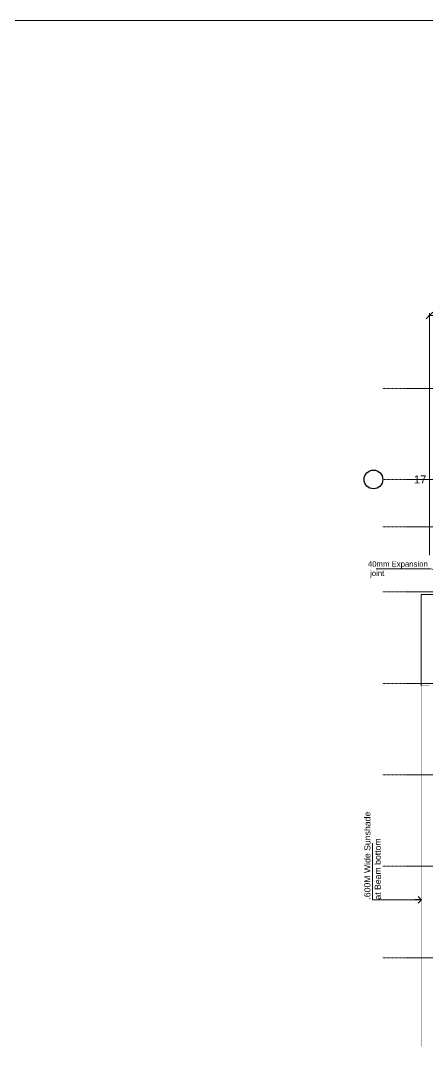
# Model space of a CAD drawing. Header units: metres. Extents: x 1545540 to 2027037, y 435419 to 693806.
# Drawn here: x 1665100 to 1683440, y 543479 to 589560 of the extents above; entities that cross this region are included whole.
import ezdxf

# ---------------------------------------------------------------- set-up
doc = ezdxf.new("R2010")
doc.units = ezdxf.units.M
doc.header["$LTSCALE"] = 1000
doc.header["$PDMODE"] = 35
doc.linetypes.add('CENTER', pattern=[2, 1.25, -0.25, 0.25, -0.25])
doc.linetypes.add('DASHED', pattern=[0.75, 0.5, -0.25])
doc.layers.get('Defpoints').update_dxf_attribs({"lineweight": 18})
for name, color, linetype, lineweight in [('dimension', 6, 'Continuous', 13), ('grid', 21, 'CENTER', 15), ('Hidden', 1, 'DASHED', 18), ('Text-Grid', 1, 'Continuous', 25)]:
    doc.layers.add(name, color=color, linetype=linetype, lineweight=lineweight)
doc.layers.add('text', color=7, linetype='Continuous')
doc.styles.add('dim-stylus bt', font='arial.ttf')
doc.styles.add('L120', font='simplex.shx', dxfattribs={"height": 1})
doc.dimstyles.new('1      100 (big)', dxfattribs={"dimscale": 75, "dimtxt": 5, "dimasz": 3.5, "dimexe": 1.5, "dimexo": 2, "dimgap": 1, "dimtad": 0, "dimdec": 3, "dimlfac": 0.001, "dimzin": 0, "dimdsep": 46, "dimtxsty": 'dim-stylus bt', "dimblk": 'OBLIQUE', "dimcen": 0, "dimdle": 0.6, "dimclrd": 256, "dimclre": 7, "dimclrt": 256, "dimadec": 0, "dimazin": 0, "dimtfac": 0.7, "dimtdec": 3, "dimtofl": 0, "dimtmove": 1, "dimatfit": 3, "dimldrblk": 'OPEN90', "dimfxl": 0, "dimtolj": 1, "dimtzin": 0, "dimlwd": 15, "dimlwe": 15, "dimarcsym": 0})

# ---------------------------------------------------------------- blocks, each defined once
blk = doc.blocks.new('_Oblique')
at = {"color": 0, "linetype": 'ByBlock', "lineweight": -2}
blk.add_line((-0.5, -0.5), (0.5, 0.5), dxfattribs=at)
blk = doc.blocks.new('_Open90')
at = {"color": 0, "linetype": 'ByBlock', "lineweight": -2}
for p, q in [((0, 0), (-1, 0)), ((-0.5, 0.5), (0, 0)), ((0, 0), (-0.5, -0.5))]:
    blk.add_line(p, q, dxfattribs=at)
blk = doc.blocks.new('*D211')
at = {"layer": 'Defpoints', "color": 0, "ltscale": 50, "transparency": 16777216}
for p in [(1700257, 576277), (1683527, 565348), (1700257, 565198)]:
    blk.add_point(p, dxfattribs=at)
at = {"layer": 'dimension', "lineweight": 15, "ltscale": 50, "transparency": 16777216}
for p, q in [((1683482, 576277), (1690652, 576277)), ((1700302, 576277), (1693132, 576277))]:
    blk.add_line(p, q, dxfattribs=at)
at = {"layer": 'dimension', "color": 7, "lineweight": 15, "ltscale": 50, "transparency": 16777216}
for p, q in [((1683527, 565498), (1683527, 576390)), ((1700257, 565348), (1700257, 576390))]:
    blk.add_line(p, q, dxfattribs=at)
at = {"layer": 'dimension', "lineweight": 15, "ltscale": 50, "transparency": 16777216, "xscale": 300, "yscale": 300, "zscale": 300, "rotation": 180}
blk.add_blockref('_Oblique', (1683527, 576277), dxfattribs=at)
at = {"layer": 'dimension', "lineweight": 15, "ltscale": 50, "transparency": 16777216, "xscale": 300, "yscale": 300, "zscale": 300}
blk.add_blockref('_Oblique', (1700257, 576277), dxfattribs=at)
at = {"layer": 'dimension', "ltscale": 50, "transparency": 16777216, "insert": (1691892, 576277), "char_height": 450, "attachment_point": 5, "style": 'dim-stylus bt'}
blk.add_mtext('\\A1;16.730M', dxfattribs=at)

msp = doc.modelspace()

# ---------------------------------------------------------------- linework, layer by layer
at = {"layer": 'Defpoints', "ltscale": 50}
msp.add_line((1545539.6716, 589560.2152), (2027037.0061, 589560.2152), dxfattribs=at)
at = {"layer": 'grid', "ltscale": 0.01}
for p, q in [((1681424.0607, 573005.9925), (1703070.7295, 573005.9925)), ((1681424.0607, 568905.9926), (1703070.7295, 568905.9926)), ((1681424.0607, 566775.9926), (1703070.7295, 566775.9926)), ((1681424.0607, 563845.9927), (1703070.7295, 563845.9927)), ((1681424.0607, 559730.9928), (1703070.7295, 559730.9928)), ((1681424.0607, 555615.9929), (1703070.7295, 555615.9929)), ((1681424.0607, 551500.9929), (1703070.7295, 551500.9929)), ((1681424.0607, 547385.993), (1703070.7295, 547385.993))]:
    msp.add_line(p, q, dxfattribs=at)
at = {"layer": 'Hidden', "color": 1, "ltscale": 0.005}
msp.add_line((1683157.1068, 543385.9931), (1683157.1068, 559615.9928), dxfattribs=at)
msp.add_lwpolyline([(1683739.5313, 563730.9927), (1683157.1068, 563730.9927), (1683157.1068, 559615.9928), (1683527.1068, 559615.9928)], dxfattribs=at)
at = {"layer": 'Text-Grid'}
msp.add_circle((1681003.0489, 568905.9926), 421.0118, dxfattribs=at)

# ---------------------------------------------------------------- texts
at = {"layer": 'text', "attachment_point": 1, "style": 'L120'}
for s, insert, char_height, width, rotation in [('{\\fArial|b0|i0|c0|p34;40mm Expansion\\P joint}', (1680752.8384, 565228.6729), 249.999995, 4832.063954, 0.00000001), ('{\\fArial|b0|i0|c0|p34;.600M Wide Sunshade\\Pat Beam bottom}', (1680586.9635, 549997.6454), 280, 6841.769914, 90.00000001)]:
    msp.add_mtext(s, dxfattribs=dict(at, insert=insert, char_height=char_height, width=width, rotation=rotation))
at = {"layer": 'Text-Grid', "insert": (1683383.5202, 569085.8406), "char_height": 360.000023, "width": 4832.064347, "attachment_point": 3, "rotation": 359.99999997, "style": 'L120'}
msp.add_mtext('{\\fArial|b0|i0|c0|p34;17}', dxfattribs=at)

# ---------------------------------------------------------------- dimensions: what is measured, and where the dimension line sits
at = {"layer": 'dimension', "ltscale": 50}
dim = msp.add_linear_dim(base=(1700257.1065, 576277.3813), p1=(1683527.1068, 565347.9391), p2=(1700257.1065, 565197.9391), dimstyle='1      100 (big)', override={"dimtxt": 6, "dimasz": 4, "dimpost": 'M\\X'}, dxfattribs=at)
dim.commit()
dim.dimension.update_dxf_attribs({"geometry": '*D211', "text_midpoint": (1691892.1067, 576277.3813)})

# ---------------------------------------------------------------- leaders
for points, override in [([(1687945.7748, 563990.5388), (1683577.0993, 564886.6401), (1681125.2945, 564886.6401)], {"dimtxt": 6, "dimasz": 3}), ([(1683163.4265, 549984.7203), (1680957.8432, 549984.7203), (1680957.8432, 552537.5581)], {"dimtxt": 6, "dimasz": 4})]:
    msp.add_leader(points, dimstyle='1      100 (big)', override=override, dxfattribs=at)

doc.saveas('drawing.dxf')
